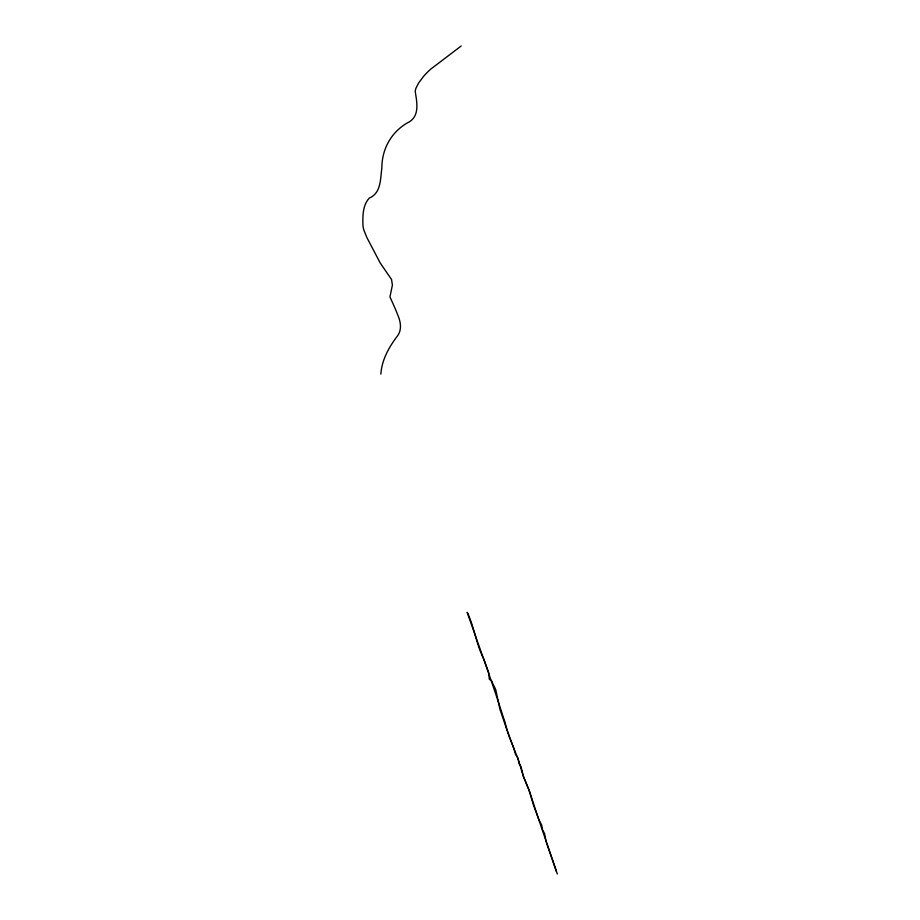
<?xml version="1.0" encoding="UTF-8"?>
<svg xmlns="http://www.w3.org/2000/svg" width="920" height="920" viewBox="0 0 920 920"><rect width="100%" height="100%" fill="white"/><g stroke="black" fill="none" stroke-linecap="round" stroke-linejoin="round"><path stroke-width="1.38" d="M380.846 374.118C381.88 359.467 389.171 346.748 397.877 335.397C402.155 329.003 400.464 321.068 397.555 314.502A124.534 107.191 40.3 0 0 395.036 308.28L389.953 296.861L392.403 285.016L391.517 279.438L380.293 263.108L366.988 237.762L363.929 230.31A28.508 25.921 47.6 0 1 362.974 225.975C362.675 216.625 362.48 205.183 369.391 198.03C381.236 193.039 380.293 178.882 381.846 168.21C381.788 149.408 390.908 132.664 406.996 123.084C420.003 117.3 417.105 103.086 415.265 91.885A12.466 11.477 63.8 0 1 415.932 88.262L418.692 82.869L423.694 76.234A80.396 75.762 61.2 0 1 430.962 68.954L461.173 46M467.268 612.386C474.341 627.06 476.433 644.943 483.736 658.869L488.647 672.497L489.313 679.213L491.613 680.8L492.832 683.583A8.809 2.702 81.6 0 0 494.12 686.124L495.753 689.735L499.951 709.366L509.496 737.46L518.397 759.793L523.572 776.997L529.793 791.913C538.303 819.271 548.147 846.71 557.324 874M556.347 871.32L546.043 841.34L544.559 833.474L542.639 830.047L541.627 824.906L538.947 819.881L533.485 805L528.689 789.337L523.25 775.894L520.904 766.418L519.144 763.887L517.741 757.631L515.534 754.411C512.877 743.774 507.564 733.734 505.229 722.947L503.113 716.668C492.119 681.812 479.297 647.185 467.222 612.513"/></g></svg>
